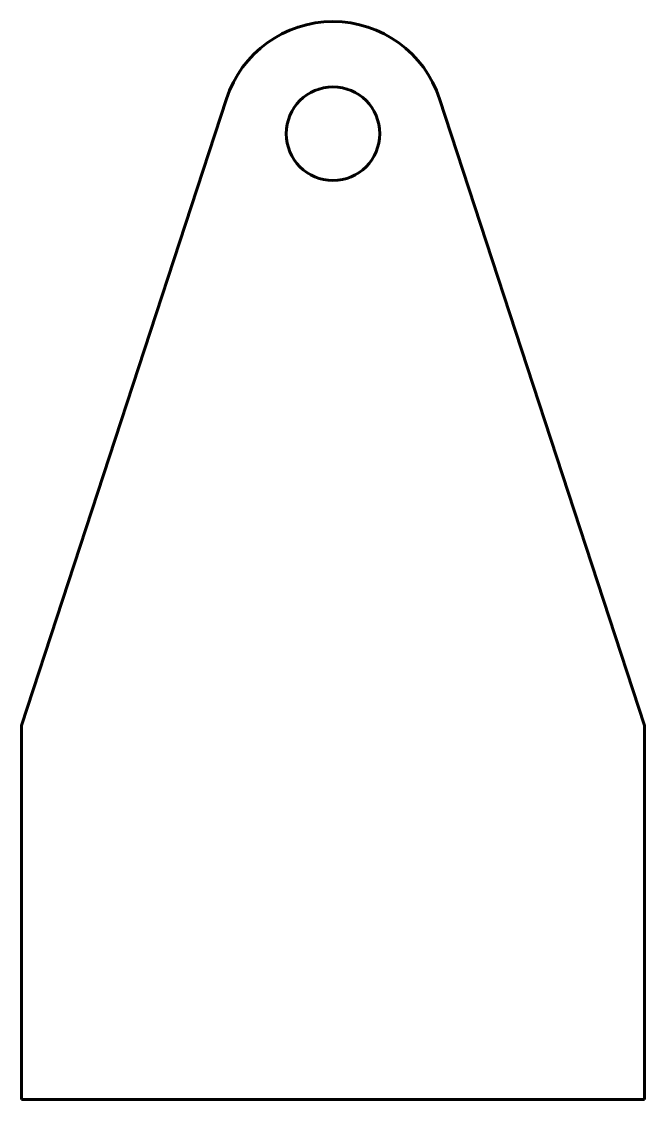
# Model space of a CAD drawing. Header units: millimetres. Extents: x -50 to 50, y -155 to 18.
import ezdxf

# ---------------------------------------------------------------- set-up
doc = ezdxf.new("R2010")
doc.units = ezdxf.units.MM
doc.linetypes.add('K5LT_BASIC', pattern=[0])

msp = doc.modelspace()

# ---------------------------------------------------------------- linework, layer by layer
at = {"color": 5, "linetype": 'K5LT_BASIC', "lineweight": 60, "true_color": 0x0000ff}
for p, q in [((-50, -95), (-17.11, 5.59)), ((50, -95), (17.11, 5.59)), ((-50, -155), (-50, -95)), ((50, -155), (50, -95)), ((-50, -155), (50, -155))]:
    msp.add_line(p, q, dxfattribs=at)
msp.add_circle((0, 0), 7.5, dxfattribs=at)
for start, end in [(90, 161.8938), (18.1062, 90)]:
    msp.add_arc((0, 0), 18, start, end, dxfattribs=at)

doc.saveas('drawing.dxf')
